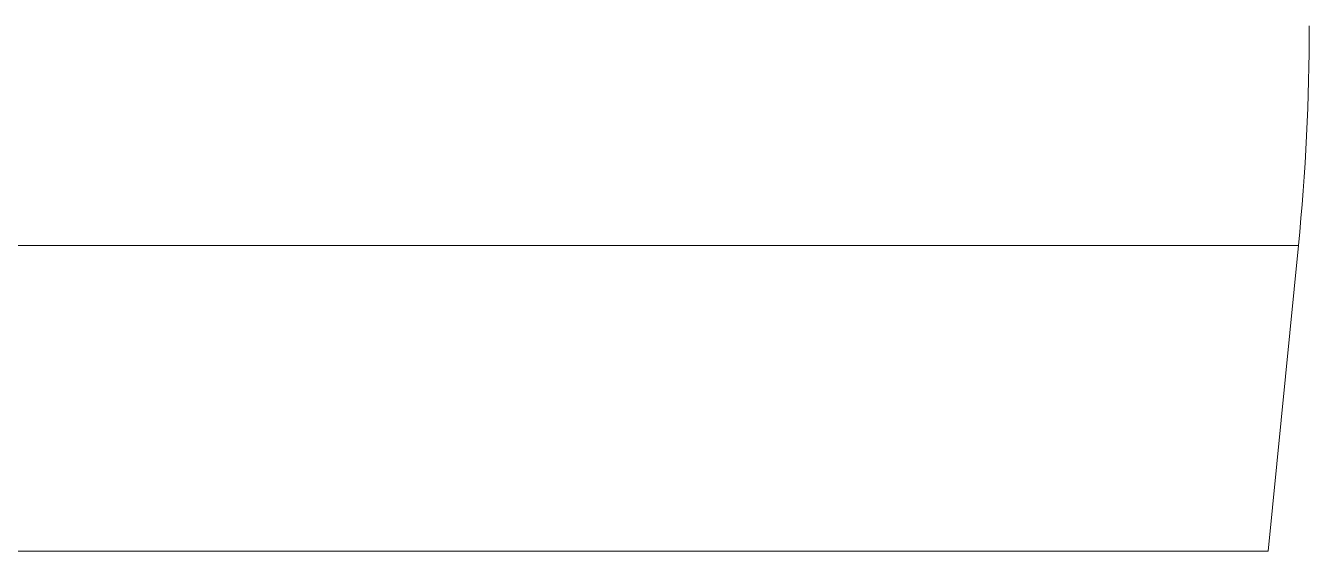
# Model space of a CAD drawing. Extents: x -180 to 858, y -94 to 522.
# Drawn here: x 702.69 to 737.36, y 162.67 to 176.86 of the extents above; entities that cross this region are included whole.
import ezdxf

# ---------------------------------------------------------------- set-up
doc = ezdxf.new("R2010")
doc.units = 0
doc.header["$LTSCALE"] = 7
doc.header["$MEASUREMENT"] = 0
doc.layers.add('8', color=250, linetype='CONTINUOUS', lineweight=15)

msp = doc.modelspace()

# ---------------------------------------------------------------- linework, layer by layer
at = {"layer": '8'}
for p, q in [((732.8621, 170.9226), (668.309, 170.9226)), ((737.0709, 170.9226), (732.8621, 170.9226)), ((736.2508, 162.6699), (737.0709, 170.9226)), ((732.1424, 162.6699), (669.1291, 162.6699)), ((736.2508, 162.6699), (732.1424, 162.6699))]:
    msp.add_line(p, q, dxfattribs=at)
msp.add_arc((677.3649, 176.8556), 60, 354.325162, 360, dxfattribs=at)

doc.saveas('drawing.dxf')
